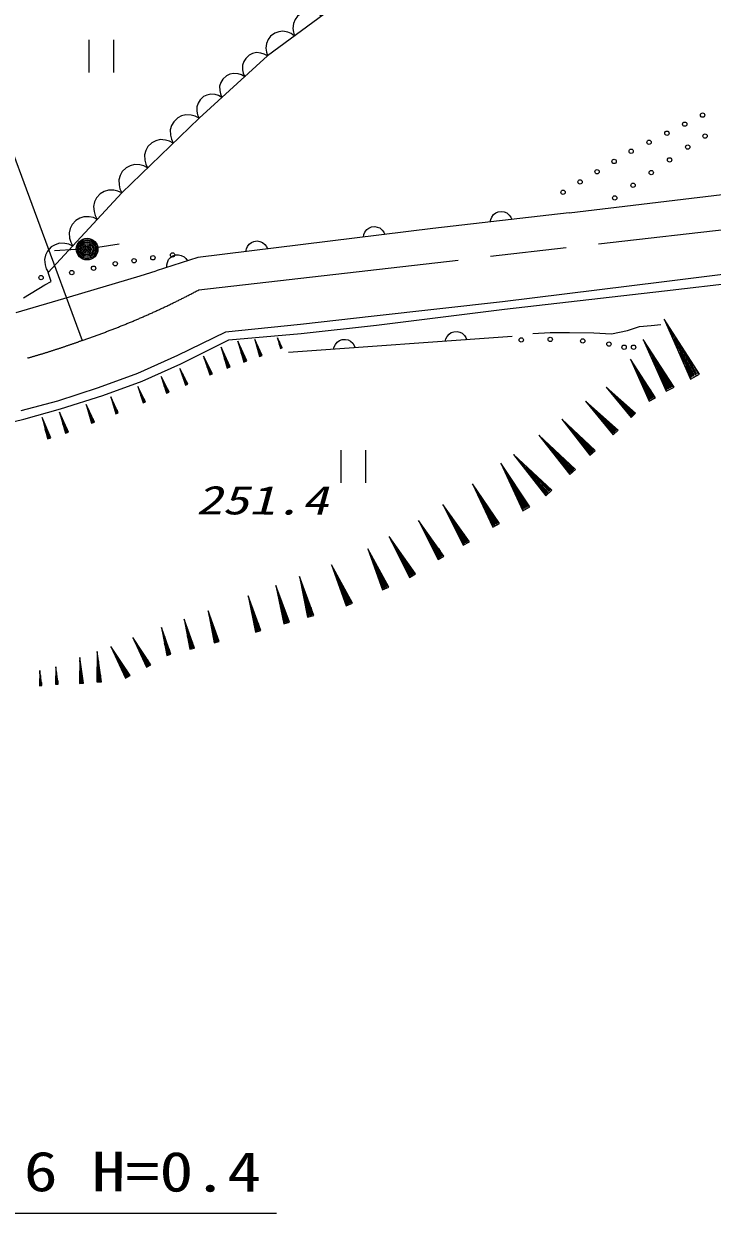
# Model space of a CAD drawing. Units: millimetres, scale not verified. Extents: x 40000 to 680000, y 20000 to 380000.
# Drawn here: x 176290 to 207932, y 254119 to 308820 of the extents above; entities that cross this region are included whole.
import ezdxf
from ezdxf.enums import TextEntityAlignment as Align

# ---------------------------------------------------------------- set-up
doc = ezdxf.new("R2010")
doc.units = ezdxf.units.MM
doc.header["$LTSCALE"] = 1000
doc.linetypes.add('CHAIN', pattern=[18.5, 12, -1.5, 3.5, -1.5])
for name, color, linetype, lineweight in [('M-BGD', 7, 'Continuous', 25), ('M-BGD-HTXT', 7, 'Continuous', 13), ('M-BMK', 2, 'CHAIN', 13)]:
    doc.layers.add(name, color=color, linetype=linetype, lineweight=lineweight)
doc.styles.add('ＭＳ ゴシック', font='')
doc.styles.get('ＭＳ ゴシック').set_extended_font_data('MS Gothic')

# ---------------------------------------------------------------- blocks, each defined once
blk = doc.blocks.new('BUHIN7')
at = {"color": 7, "linetype": 'Continuous', "lineweight": 25}
blk.add_lwpolyline([(-314, 389), (-200, 430), (-86, 445), (59, 440), (175, 392), (276, 323), (373, 202), (420, 89), (443, -34), (418, -179), (380, -287), (314, -389)], dxfattribs=at)
blk = doc.blocks.new('BUHIN33')
at = {"color": 7, "linetype": 'Continuous', "lineweight": 25}
blk.add_lwpolyline([(-294, 404), (-178, 440), (-64, 448), (81, 436), (194, 383), (292, 308), (383, 183), (424, 68), (440, -57), (409, -200), (365, -306), (294, -404)], dxfattribs=at)
blk = doc.blocks.new('BUHIN37')
at = {"color": 7, "linetype": 'Continuous', "lineweight": 25}
blk.add_lwpolyline([(816, -154), (790, 45), (723, 223), (597, 433), (436, 564), (256, 662), (3, 710), (-201, 685), (-399, 620), (-592, 471), (-716, 329), (-816, 154)], dxfattribs=at)
blk = doc.blocks.new('BUHIN38')
at = {"color": 7, "linetype": 'Continuous', "lineweight": 25}
blk.add_lwpolyline([(799, -199), (785, 0), (728, 180), (615, 394), (463, 534), (291, 640), (43, 702), (-160, 689), (-359, 636), (-559, 499), (-689, 366), (-799, 199)], dxfattribs=at)
blk = doc.blocks.new('BUHIN39')
at = {"color": 7, "linetype": 'Continuous', "lineweight": 25}
blk.add_lwpolyline([(683, -192), (676, -21), (631, 135), (541, 323), (413, 447), (267, 544), (56, 603), (-119, 597), (-292, 558), (-468, 445), (-584, 334), (-683, 192)], dxfattribs=at)
blk = doc.blocks.new('BUHIN40')
at = {"color": 7, "linetype": 'Continuous', "lineweight": 25}
blk.add_lwpolyline([(717, -283), (728, -97), (698, 77), (620, 290), (497, 438), (349, 558), (127, 646), (-63, 659), (-255, 635), (-457, 533), (-595, 426), (-717, 283)], dxfattribs=at)
blk = doc.blocks.new('BUHIN215')
at = {"color": 7, "linetype": 'Continuous', "lineweight": 25}
blk.add_circle((0, 0), 99.5, dxfattribs=at)
blk = doc.blocks.new('BUHIN216')
at = {"color": 7, "linetype": 'Continuous', "lineweight": 25}
blk.add_circle((0, 0), 99.5, dxfattribs=at)
blk = doc.blocks.new('BUHIN218')
at = {"color": 7, "linetype": 'Continuous', "lineweight": 25}
blk.add_circle((0, 0), 99.5, dxfattribs=at)
blk = doc.blocks.new('BUHIN219')
at = {"color": 7, "linetype": 'Continuous', "lineweight": 25}
blk.add_circle((0, 0), 99.5, dxfattribs=at)
blk = doc.blocks.new('BUHIN227')
at = {"color": 7, "linetype": 'Continuous', "lineweight": 25}
blk.add_circle((0, 0), 99.5, dxfattribs=at)
blk = doc.blocks.new('BUHIN228')
at = {"color": 7, "linetype": 'Continuous', "lineweight": 25}
blk.add_circle((0, 0), 99.5, dxfattribs=at)
blk = doc.blocks.new('BUHIN396')
at = {"color": 7, "linetype": 'Continuous', "lineweight": 25}
blk.add_circle((0, 0), 99.5, dxfattribs=at)
blk = doc.blocks.new('BUHIN367')
at = {"color": 7, "linetype": 'Continuous', "lineweight": 25}
blk.add_circle((0, 0), 99.5, dxfattribs=at)
blk = doc.blocks.new('BUHIN442')
at = {"color": 7, "linetype": 'Continuous', "lineweight": 25}
for p, q in [((68, 123), (-236, -306)), ((-223, -315), (186, 263)), ((94, 105), (-210, -324)), ((-171, -161), (-261, -288)), ((-246, -299), (-51, -23)), ((-197, -333), (-2, -58)), ((-94, -215), (-184, -343))]:
    blk.add_line(p, q, dxfattribs=at)
blk.add_lwpolyline([(-181, -362), (231, 326), (-282, -290)], close=True, dxfattribs=at)
blk = doc.blocks.new('BUHIN444')
at = {"color": 7, "linetype": 'Continuous', "lineweight": 25}
for p, q in [((92, 150), (-312, -368)), ((-296, -381), (247, 318)), ((123, 126), (-281, -393)), ((-222, -192), (-342, -345)), ((-324, -359), (-64, -26)), ((-265, -405), (-5, -72)), ((-129, -264), (-249, -418))]:
    blk.add_line(p, q, dxfattribs=at)
blk.add_lwpolyline([(-246, -442), (307, 395), (-368, -347)], close=True, dxfattribs=at)
blk = doc.blocks.new('BUHIN460')
at = {"color": 7, "linetype": 'Continuous', "lineweight": 25}
for p, q in [((-539, -801), (449, 668)), ((162, 313), (-572, -778)), ((229, 268), (-506, -823)), ((-416, -413), (-634, -736)), ((-597, -762), (-125, -60)), ((-472, -845), (-1, -144)), ((-221, -544), (-439, -868))]:
    blk.add_line(p, q, dxfattribs=at)
blk.add_lwpolyline([(-430, -916), (558, 830), (-687, -743)], close=True, dxfattribs=at)
blk = doc.blocks.new('BUHIN461')
at = {"color": 7, "linetype": 'Continuous', "lineweight": 25}
for p, q in [((-461, -902), (384, 753)), ((130, 346), (-498, -883)), ((205, 308), (-423, -922)), ((-382, -483), (-568, -848)), ((-526, -869), (-123, -79)), ((-386, -941), (18, -150)), ((-162, -595), (-349, -960))]:
    blk.add_line(p, q, dxfattribs=at)
blk.add_lwpolyline([(-333, -1009), (477, 935), (-622, -861)], close=True, dxfattribs=at)
blk = doc.blocks.new('BUHIN509')
at = {"color": 7, "linetype": 'Continuous', "lineweight": 25}
for radius in [498, 440, 382, 322, 265, 195, 135, 77.5, 15]:
    blk.add_circle((0, 0), radius, dxfattribs=at)
blk = doc.blocks.new('BUHIN512')
at = {"color": 7, "linetype": 'Continuous', "lineweight": 25}
for p, q in [((330, 887), (-942, 93)), ((-332, -884), (940, -89))]:
    blk.add_line(p, q, dxfattribs=at)

msp = doc.modelspace()

# ---------------------------------------------------------------- linework, layer by layer
at = {"layer": 'M-BGD'}
for p, q in [((191217, 310090), (187495, 307342)), ((187495, 307342), (184346, 304479)), ((184346, 304479), (180796, 301043)), ((201357, 300127), (212430, 301460)), ((180796, 301043), (177418, 297379)), ((201357, 300127), (195092, 299402)), ((195092, 299402), (184296, 298079)), ((179691, 298540), (180678, 298704)), ((178699, 298434), (177700, 298386)), ((184296, 298079), (182375, 297460)), ((177541, 296973), (177418, 297379)), ((178388, 296264), (181632, 297225)), ((181632, 297225), (182375, 297460)), ((209891, 297467), (205605, 296942)), ((205734, 296537), (210002, 297032)), ((176270, 296211), (177255, 296814)), ((177255, 296814), (177541, 296973)), ((205605, 296942), (198287, 296038)), ((198387, 295691), (205734, 296537)), ((175933, 295539), (178388, 296264)), ((198287, 296038), (192387, 295367)), ((192497, 294962), (198387, 295691)), ((189005, 294988), (185564, 294638)), ((192387, 295367), (189005, 294988)), ((189034, 294583), (192497, 294962)), ((204032, 294718), (204594, 294905)), ((204594, 294905), (205132, 294952)), ((205132, 294952), (205576, 294998)), ((207121, 292639), (205858, 294975)), ((185564, 294638), (183357, 293560)), ((185710, 294292), (189034, 294583)), ((188124, 293910), (187972, 294325)), ((198730, 294433), (188457, 293702)), ((199681, 294577), (200477, 294624)), ((200477, 294624), (201366, 294624)), ((201366, 294624), (202488, 294601)), ((202488, 294601), (203307, 294554)), ((203307, 294554), (204032, 294718)), ((206130, 294346), (207068, 292611)), ((206235, 294403), (207173, 292668)), ((183512, 293178), (185710, 294292)), ((187183, 293560), (186940, 294225)), ((186987, 294048), (187168, 293554)), ((187017, 294059), (187198, 293565)), ((187157, 293550), (187041, 293868)), ((187213, 293571), (187097, 293888)), ((188002, 294215), (188115, 293906)), ((188021, 294222), (188134, 293913)), ((188108, 293904), (188035, 294102)), ((188064, 293991), (188097, 293900)), ((188143, 293916), (188071, 294115)), ((188119, 294011), (188153, 293920)), ((205979, 292056), (204885, 294080)), ((207226, 292696), (206623, 293811)), ((183357, 293560), (181521, 292743)), ((184894, 292711), (184587, 293446)), ((184650, 293250), (184878, 292704)), ((184683, 293264), (184911, 292718)), ((187086, 293690), (187140, 293544)), ((187175, 293723), (187228, 293576)), ((205162, 291579), (204278, 293214)), ((205120, 293535), (205933, 292032)), ((205212, 293585), (206024, 292081)), ((207028, 292589), (206426, 293704)), ((207001, 293239), (207279, 292725)), ((181521, 292743), (179713, 292073)), ((181734, 292391), (183512, 293178)), ((184865, 292699), (184719, 293050)), ((184779, 292853), (184847, 292691)), ((184928, 292725), (184781, 293076)), ((184877, 292894), (184944, 292732)), ((204468, 292774), (205125, 291559)), ((204542, 292814), (205199, 291599)), ((205899, 292013), (205376, 292979)), ((206070, 292106), (205548, 293072)), ((206691, 293072), (206969, 292557)), ((179926, 291720), (181734, 292391)), ((205097, 291544), (204675, 292325)), ((205236, 291619), (204814, 292400)), ((205606, 292431), (205847, 291985)), ((205875, 292576), (206116, 292130)), ((179713, 292073), (177847, 291461)), ((177973, 291108), (179926, 291720)), ((180568, 290921), (180322, 291584)), ((204290, 290837), (203184, 291984)), ((203442, 291664), (204264, 290812)), ((203494, 291714), (204316, 290862)), ((204861, 291882), (205056, 291522)), ((205078, 291999), (205273, 291639)), ((177847, 291461), (176156, 291023)), ((176299, 290641), (177973, 291108)), ((179466, 290486), (179189, 291232)), ((179243, 291034), (179449, 290480)), ((179277, 291047), (179483, 290492)), ((180370, 291408), (180553, 290915)), ((180400, 291419), (180583, 290926)), ((180542, 290911), (180424, 291228)), ((180471, 291051), (180525, 290904)), ((180598, 290932), (180481, 291248)), ((180559, 291083), (180613, 290937)), ((203468, 290054), (202239, 291328)), ((202584, 291028), (203497, 290081)), ((204244, 290794), (203716, 291341)), ((204341, 290887), (203814, 291435)), ((203971, 291018), (204215, 290765)), ((204124, 291165), (204367, 290912)), ((174346, 290175), (176299, 290641)), ((177447, 289777), (177167, 290617)), ((178266, 290033), (177958, 290862)), ((178018, 290642), (178248, 290026)), ((178056, 290656), (178285, 290040)), ((179437, 290475), (179304, 290831)), ((179357, 290632), (179418, 290468)), ((179500, 290498), (179367, 290855)), ((179456, 290669), (179517, 290505)), ((202408, 289120), (201151, 290488)), ((202526, 290972), (203439, 290026)), ((203417, 290005), (202831, 290613)), ((203525, 290109), (202939, 290717)), ((177220, 290395), (177428, 289771)), ((177258, 290408), (177466, 289784)), ((177414, 289766), (177280, 290167)), ((177331, 289944), (177393, 289759)), ((177485, 289790), (177351, 290191)), ((177442, 289981), (177504, 289796)), ((178233, 290020), (178086, 290416)), ((178144, 290195), (178212, 290013)), ((178304, 290047), (178157, 290443)), ((178255, 290236), (178323, 290054)), ((201443, 290108), (202377, 289091)), ((201505, 290165), (202439, 289148)), ((203114, 290254), (203385, 289974)), ((203283, 290418), (203554, 290137)), ((201491, 288237), (200114, 289736)), ((200502, 289382), (201525, 288268)), ((202354, 289070), (201754, 289723)), ((202470, 289176), (201870, 289830)), ((202224, 289506), (202501, 289205)), ((200397, 287270), (198960, 288835)), ((200434, 289319), (201457, 288206)), ((201432, 288182), (200774, 288898)), ((201559, 288299), (200901, 289015)), ((202042, 289339), (202319, 289038)), ((199370, 286554), (198326, 288404)), ((199294, 288400), (200362, 287238)), ((199365, 288465), (200432, 287303)), ((201090, 288478), (201394, 288147)), ((201289, 288660), (201593, 288330)), ((198552, 287905), (199328, 286531)), ((198636, 287952), (199411, 286578)), ((200335, 287214), (199649, 287960)), ((200468, 287335), (199782, 288082)), ((197983, 285787), (197026, 287483)), ((199296, 286513), (198798, 287396)), ((199453, 286602), (198955, 287485)), ((199979, 287522), (200295, 287177)), ((200187, 287712), (200503, 287368)), ((197234, 287025), (197944, 285765)), ((197310, 287068), (198021, 285809)), ((198059, 285830), (197603, 286640)), ((199019, 286894), (199249, 286487)), ((199265, 287033), (199495, 286625)), ((197916, 285749), (197459, 286559)), ((197662, 286098), (197873, 285725)), ((197887, 286225), (198098, 285852)), ((195446, 284288), (194535, 285806)), ((194735, 285395), (195411, 284267)), ((194803, 285436), (195480, 284308)), ((195514, 284329), (195080, 285054)), ((195386, 284252), (194951, 284976)), ((195146, 284563), (195347, 284229)), ((195348, 284684), (195549, 284350)), ((188362, 281290), (187927, 282823)), ((189470, 281604), (189011, 283221)), ((189165, 282816), (189506, 281614)), ((187053, 280910), (186642, 282358)), ((188005, 282419), (188328, 281280)), ((188074, 282439), (188397, 281300)), ((189092, 282795), (189433, 281593)), ((189406, 281585), (189187, 282358)), ((189543, 281624), (189324, 282397)), ((186715, 281976), (187020, 280901)), ((186781, 281995), (187086, 280920)), ((188302, 281273), (188094, 282005)), ((188432, 281310), (188224, 282041)), ((189263, 281930), (189365, 281574)), ((189478, 281991), (189579, 281635)), ((184024, 280106), (183700, 281302)), ((185144, 280406), (184796, 281687)), ((184857, 281350), (185115, 280398)), ((184915, 281366), (185173, 280414)), ((186996, 280894), (186800, 281585)), ((186869, 281203), (186959, 280884)), ((187119, 280929), (186922, 281620)), ((187061, 281257), (187151, 280938)), ((188167, 281600), (188263, 281262)), ((188370, 281657), (188466, 281320)), ((182951, 279821), (182650, 280931)), ((182703, 280639), (182926, 279814)), ((182753, 280652), (182977, 279827)), ((183756, 280987), (183997, 280099)), ((183810, 281002), (184051, 280113)), ((183977, 280093), (183822, 280664)), ((184078, 280121), (183924, 280692)), ((185093, 280392), (184927, 281004)), ((184984, 280666), (185061, 280384)), ((185202, 280422), (185036, 281033)), ((185154, 280712), (185231, 280430)), ((182019, 279307), (181369, 280464)), ((181510, 280152), (181993, 279292)), ((181562, 280181), (182046, 279322)), ((182907, 279809), (182764, 280339)), ((183002, 279834), (182858, 280364)), ((182960, 280086), (183027, 279841)), ((183875, 280348), (183947, 280085)), ((184034, 280392), (184105, 280128)), ((178935, 278506), (178871, 279566)), ((179748, 278582), (179673, 279819)), ((181064, 278807), (180370, 280041)), ((180520, 279708), (181036, 278791)), ((180576, 279739), (181092, 278822)), ((181974, 279281), (181663, 279834)), ((182072, 279337), (181761, 279889)), ((181955, 279606), (182098, 279351)), ((182813, 280046), (182879, 279801)), ((177066, 278391), (177028, 279010)), ((177766, 278986), (177798, 278461)), ((177814, 278462), (177771, 279168)), ((177798, 278988), (177830, 278463)), ((178863, 279292), (178911, 278505)), ((178893, 278503), (178863, 279010)), ((178911, 279295), (178959, 278507)), ((178983, 278509), (178952, 279015)), ((179699, 278579), (179664, 279170)), ((179665, 279499), (179720, 278580)), ((179721, 279503), (179776, 278584)), ((179804, 278586), (179768, 279176)), ((181015, 278779), (180684, 279368)), ((181120, 278838), (180788, 279427)), ((180831, 279033), (180984, 278761)), ((180995, 279126), (181148, 278854)), ((181801, 279520), (181944, 279265)), ((177017, 278525), (177026, 278389)), ((177024, 278850), (177052, 278391)), ((177041, 278390), (177024, 278685)), ((177052, 278852), (177080, 278392)), ((177094, 278393), (177076, 278688)), ((177100, 278530), (177108, 278394)), ((177758, 278614), (177768, 278459)), ((177786, 278460), (177765, 278797)), ((177846, 278463), (177825, 278801)), ((177852, 278620), (177862, 278464)), ((178852, 278735), (178866, 278502)), ((178993, 278744), (179007, 278510)), ((179651, 278850), (179668, 278577)), ((179816, 278860), (179832, 278587))]:
    msp.add_line(p, q, dxfattribs=at)
for points in [[(197728, 299707), (197754, 299826), (197803, 299930), (197884, 300050), (197987, 300122), (198099, 300170), (198253, 300188), (198374, 300167), (198490, 300120), (198600, 300022), (198671, 299932), (198721, 299822)], [(182860, 297616), (182862, 297737), (182890, 297849), (182946, 297983), (183033, 298073), (183134, 298143), (183281, 298190), (183404, 298193), (183527, 298170), (183654, 298095), (183741, 298020), (183811, 297922)]]:
    msp.add_lwpolyline(points, dxfattribs=at)
for points in [[(207350, 292704), (205719, 295232), (206941, 292482)], [(187246, 293568), (186913, 294298), (187130, 293525)], [(188164, 293915), (187955, 294371), (188091, 293888)], [(206178, 292112), (204764, 294303), (205823, 291920)], [(184965, 292724), (184553, 293527), (184836, 292670)], [(205322, 291624), (204181, 293394), (205036, 291469)], [(204412, 290911), (203062, 292110), (204211, 290718)], [(180631, 290929), (180295, 291657), (180515, 290886)], [(179537, 290495), (179158, 291315), (179406, 290447)], [(203604, 290136), (202104, 291468), (203380, 289921)], [(177526, 289785), (177136, 290710), (177379, 289736)], [(178345, 290043), (177924, 290954), (178200, 289989)], [(202553, 289203), (201013, 290639), (202313, 288982)], [(201649, 288328), (199962, 289901), (201387, 288086)], [(200562, 287365), (198802, 289007), (200288, 287114)], [(199552, 286609), (198211, 288608), (199228, 286426)], [(198150, 285837), (196921, 287670), (197853, 285670)], [(195597, 284338), (194435, 285973), (195331, 284178)], [(189620, 281612), (188960, 283399), (189337, 281531)], [(188505, 281298), (187879, 282992), (188237, 281222)], [(187188, 280918), (186597, 282517), (186935, 280846)], [(185263, 280411), (184758, 281828), (185039, 280350)], [(184135, 280111), (183664, 281434), (183926, 280054)], [(183055, 279825), (182617, 281053), (182860, 279772)], [(181186, 278843), (180293, 280177), (180970, 278721)], [(182134, 279341), (181297, 280592), (181931, 279227)], [(179029, 278491), (178864, 279683), (178844, 278479)], [(179858, 278564), (179665, 279955), (179641, 278551)], [(177121, 278383), (177024, 279078), (177012, 278376)], [(177876, 278451), (177766, 279246), (177753, 278444)]]:
    msp.add_lwpolyline(points, close=True, dxfattribs=at)
for centre in [(183131, 298193), (177085, 297147), (201980, 294236), (203186, 294091), (203885, 293947)]:
    msp.add_circle(centre, 99.5, dxfattribs=at)
at = {"layer": 'M-BGD-HTXT'}
for p, q in [((168416, 322782), (178976, 294260)), ((152057, 254119), (187912, 254119))]:
    msp.add_line(p, q, dxfattribs=at)
at = {"layer": 'M-BMK'}
msp.add_line((184330, 296581), (212541, 299832), dxfattribs=at)
for centre, radius, start, end in [((167280, 328581), 36259, 288.8179, 298.0489), ((165997, 330103), 38121, 265.6412, 289.9059)]:
    msp.add_arc(centre, radius, start, end, dxfattribs=at)

# ---------------------------------------------------------------- block references
at = {"layer": 'M-BGD', "rotation": 58.01272}
for name, p in [('BUHIN40', (189356, 308716)), ('BUHIN512', (179857, 307334)), ('BUHIN40', (188115, 307800)), ('BUHIN39', (186970, 306864)), ('BUHIN39', (185920, 305910)), ('BUHIN39', (184871, 304956)), ('BUHIN38', (183754, 303906)), ('BUHIN219', (207489, 304619)), ('BUHIN219', (206669, 304204)), ('BUHIN38', (182571, 302761)), ('BUHIN219', (205848, 303789)), ('BUHIN228', (207603, 303657)), ('BUHIN218', (204207, 302959)), ('BUHIN219', (205028, 303374)), ('BUHIN227', (206810, 303148)), ('BUHIN38', (181387, 301616)), ('BUHIN218', (203425, 302488)), ('BUHIN227', (205971, 302563)), ('BUHIN218', (202642, 302016)), ('BUHIN227', (205132, 301978)), ('BUHIN37', (180233, 300433)), ('BUHIN218', (201859, 301545)), ('BUHIN227', (204292, 301394)), ('BUHIN218', (201076, 301073)), ('BUHIN227', (203453, 300809)), ('BUHIN37', (179107, 299211)), ('BUHIN7', (192393, 299071)), ('BUHIN37', (177981, 297990)), ('BUHIN509', (179198, 298458)), ('BUHIN7', (186995, 298409)), ('BUHIN216', (182222, 298057)), ('BUHIN215', (179497, 297580)), ('BUHIN215', (180496, 297784)), ('BUHIN216', (181359, 297920)), ('BUHIN215', (178497, 297375)), ('BUHIN33', (196162, 294250)), ('BUHIN33', (191025, 293885)), ('BUHIN396', (199158, 294284)), ('BUHIN396', (200485, 294308)), ('BUHIN444', (185532, 293484)), ('BUHIN444', (186298, 293760)), ('BUHIN367', (204319, 293947)), ('BUHIN442', (183624, 292598)), ('BUHIN442', (181680, 291776)), ('BUHIN442', (182757, 292225)), ('BUHIN512', (191445, 288459)), ('BUHIN461', (196091, 285819)), ('BUHIN461', (193618, 284336)), ('BUHIN460', (192514, 283768)), ('BUHIN460', (190843, 283030))]:
    msp.add_blockref(name, p, dxfattribs=at)

# ---------------------------------------------------------------- texts
at = {"layer": 'M-BGD-HTXT', "style": 'ＭＳ ゴシック', "oblique": 15, "width": 1.35}
msp.add_text('251.4', height=1320, rotation=359.9, dxfattribs=at).set_placement((184208, 285862), align=Align.BOTTOM_LEFT)
at = {"layer": 'M-BGD-HTXT', "style": 'ＭＳ ゴシック', "width": 1.25}
msp.add_text('函渠 L=7.0 W=0.6 H=0.4', height=1833, rotation=359.9, dxfattribs=at).set_placement((152891, 254619), align=Align.BOTTOM_LEFT)

doc.saveas('drawing.dxf')
